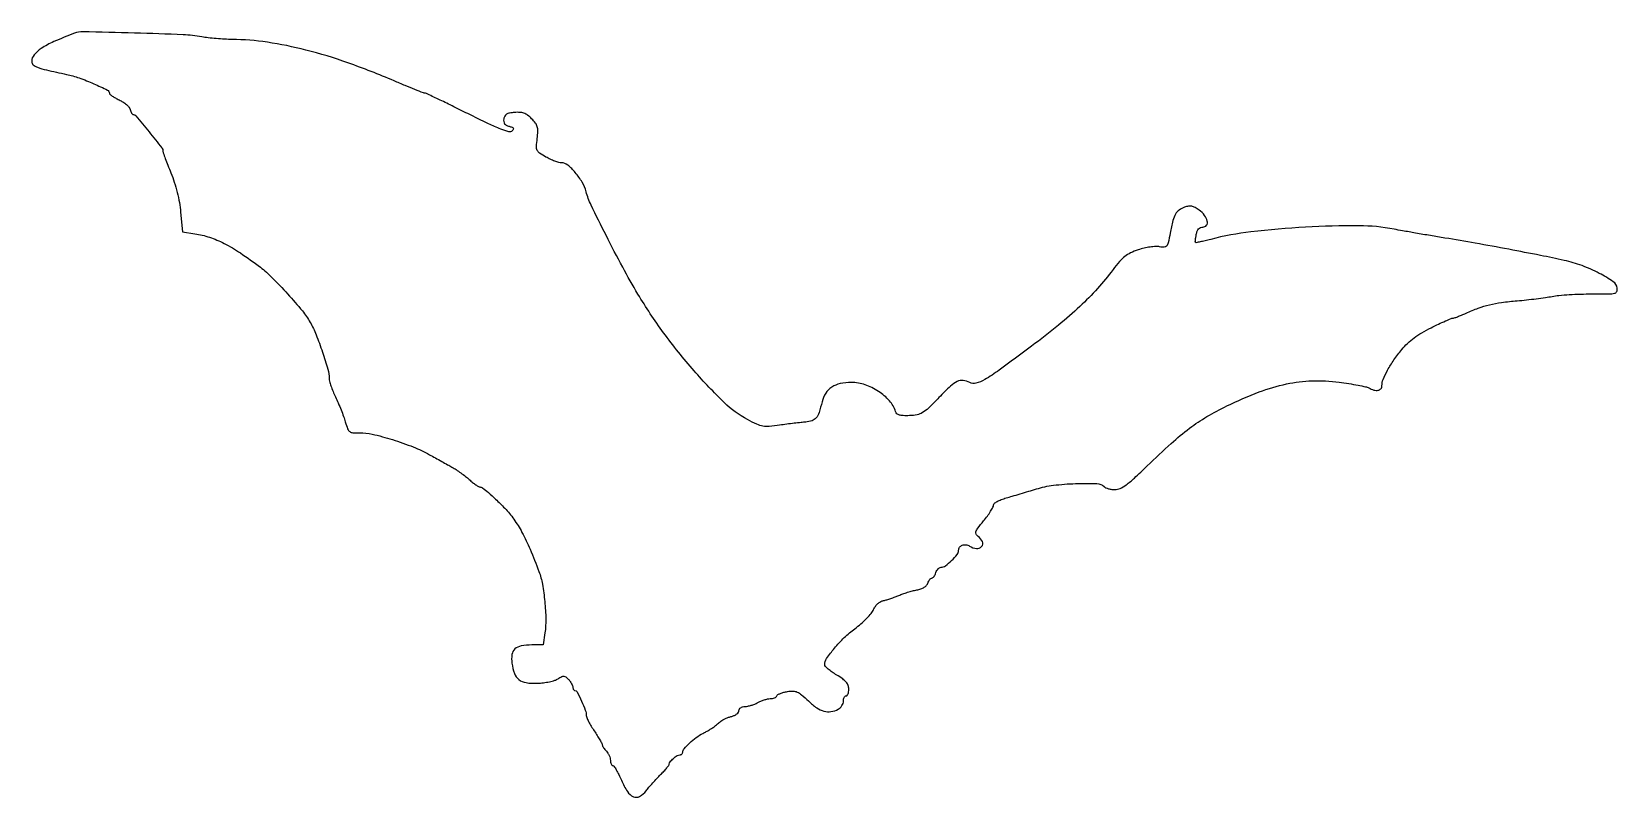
# Model space of a CAD drawing. Extents: x 0 to 592, y 0 to 286.
import ezdxf

# ---------------------------------------------------------------- set-up
doc = ezdxf.new("R2010")
doc.units = 0

msp = doc.modelspace()

# ---------------------------------------------------------------- linework, layer by layer
msp.add_lwpolyline([(16, 285.417723, 0.012097), (8.274127, 282.241483, 0.042236), (3.544651, 279.665932, 0.072496), (0.885417, 277.296519, 0.176352), (0, 274.86423, 0.217258), (0.563163, 273.62934, 0.089704), (2.179196, 272.669118, 0.032882), (5.492897, 271.67498, 0.00389), (13, 270.012446, -0.032229), (17.70099, 268.688107, -0.018623), (23.167408, 266.528325, -0.01005), (28.264457, 264.16837, -0.286765), (29, 262.991348, 0.225757), (29.18389, 262.604832, 0.020455), (30.063637, 261.947422, 0.023375), (31.233689, 261.223432, 0.016076), (32.62089, 260.509658, -0.033981), (34.043085, 259.71227, -0.035396), (35.323768, 258.739295, -0.037818), (36.299283, 257.742747, -0.111295), (36.737522, 256.895716, 0.032663), (36.97892, 256.169902, 0.044486), (37.294417, 255.556867, 0.052049), (37.632497, 255.128566, 0.20234), (37.937188, 255, -0.224243), (38.917087, 254.53726, -0.002362), (43.795214, 248.550325, -0.002894), (48.548493, 242.589747, -0.167295), (49.003429, 241.286602, 0.084644), (49.098814, 240.741536, 0.002634), (49.873883, 238.600945, 0.005083), (50.829382, 236.084076, 0.003491), (51.961861, 233.24853, -0.019579), (53.231058, 229.747715, -0.01653), (54.303324, 225.955982, -0.016682), (55.112062, 222.14625, -0.021365), (55.587834, 218.592669), (56.258802, 211.188278), (60.879401, 210.511496, -0.04382), (66.361659, 209.21038, -0.037845), (71.821613, 206.925989, -0.030077), (77.907921, 203.343153, -0.013861), (85.393793, 198, -0.035897), (89.683075, 194.242644, -0.01142), (95.518665, 188.06342, -0.011008), (101.016944, 181.691754, -0.043814), (103.93985, 177.440936, -0.033497), (106.152626, 172.834545, -0.013948), (108.537984, 166.359359, -0.012142), (110.512982, 159.992363, -0.069235), (111, 156.4921, 0.070974), (111.142351, 155.494321, 0.013232), (111.707864, 153.728207, 0.013936), (112.487228, 151.683855, 0.012332), (113.40975, 149.599913, -0.010002), (114.423173, 147.339147, -0.007032), (115.476181, 144.757945, -0.007099), (116.414459, 142.258223, -0.014747), (117.060504, 140.278196, 0.017814), (117.933009, 137.658696, 0.141615), (118.685697, 136.644602, 0.151868), (119.839604, 136.224053, 0.021424), (122.400754, 136.210682, -0.068558), (127.107444, 135.741858, -0.016774), (134.63289, 133.661346, -0.017985), (142.414814, 130.915275, -0.032874), (148.5, 128.043604, -0.00014), (150.661404, 126.843306, -0.000107), (153.022952, 125.530338, -0.000108), (155.23237, 124.300706, -0.000257), (156.876005, 123.384384, -0.017982), (158.392429, 122.464943, -0.010088), (160.17001, 121.245725, -0.010056), (161.918194, 119.940112, -0.016141), (163.348866, 118.75, 0.011384), (164.590867, 117.696686, 0.015477), (165.760948, 116.807812, 0.012332), (166.762383, 116.13141, 0.143316), (167.21143, 116, -0.160013), (168.315657, 115.637333, -0.017256), (170.45229, 113.947426, -0.017152), (173.178094, 111.468556, -0.007768), (176.582527, 108.047556, -0.038652), (179.951612, 103.966885, -0.029533), (182.99789, 99.040993, -0.023499), (186.017378, 92.755163, -0.011225), (189.329302, 84.423931, -0.045179), (190.617592, 79.688614, -0.0195), (191.50712, 73.204723, -0.019554), (191.890632, 66.627277, -0.042022), (191.561725, 61.563046), (190.877454, 57), (186.629857, 57, 0.043948), (182.684565, 56.652552, 0.143543), (180.361175, 55.499061, 0.171694), (179.267506, 53.422542, 0.069619), (179.249083, 50.179612, 0.055194), (180.193528, 46.3797, 0.138634), (181.858779, 44.09286, 0.130194), (184.550664, 42.932613, 0.046102), (188.774898, 42.696293, 0.02325), (191.015395, 42.882105, 0.021984), (193.271745, 43.276851, 0.022555), (195.235605, 43.804035, 0.068275), (196.483169, 44.397015, -0.024181), (197.853754, 45.203174, -0.139297), (198.669089, 45.373995, -0.158531), (199.396753, 45.079354, -0.034026), (200.389609, 44.121981, -0.029449), (201.00592, 43.354651, -0.029563), (201.526948, 42.521178, -0.030942), (201.891366, 41.742503, -0.094241), (202, 41.171259, 0.063397), (202.057009, 40.723442, 0.081378), (202.224454, 40.344057, 0.098407), (202.472698, 40.090204, 0.151235), (202.7641, 40, -0.283528), (203.574469, 39.500307, -0.010142), (205.216553, 36.060669, -0.016427), (206.641699, 32.615886, -0.090098), (207, 30.643621, 0.10558), (207.163416, 29.878355, 0.014531), (207.875905, 28.402726, 0.016142), (208.840068, 26.683737, 0.013024), (209.981803, 24.900481, -0.007779), (211.125333, 23.155015, -0.010742), (212.093046, 21.551347, -0.007583), (212.847297, 20.191119, -0.117785), (212.981803, 19.678571, 0.111755), (213.085154, 19.264737, 0.027971), (213.43528, 18.657813, 0.027166), (213.924518, 17.991712, 0.024401), (214.5, 17.357143, -0.054664), (215.074273, 16.641413, -0.038656), (215.559375, 15.73125, -0.039128), (215.890877, 14.776513, -0.064082), (216, 13.928571, 0.043499), (216.064352, 13.19028, 0.063249), (216.257452, 12.566518, 0.082931), (216.541409, 12.144276, 0.20617), (216.876431, 12, -0.250547), (217.325874, 11.759703, -0.014162), (218.192647, 10.378718, -0.01898), (219.153356, 8.595751, -0.012532), (220.126431, 6.480742, 0.039879), (222.35849, 2.253997, 0.151592), (224.606881, 0.343504, 0.233816), (226.916252, 0.472835, 0.099334), (229.322741, 2.555308, -0.012231), (230.387284, 3.861292, -0.005847), (231.815118, 5.489088, -0.005792), (233.346595, 7.155167, -0.008213), (234.75, 8.598602, 0.009421), (235.995125, 9.885445, 0.013504), (237.045313, 11.075425, 0.009308), (237.8657, 12.095226, 0.166215), (238, 12.488058, -0.175297), (238.329357, 13.398616, -0.036816), (239.524725, 14.636974, -0.037703), (240.905129, 15.695304, -0.145698), (241.928571, 16, 0.087854), (242.337666, 16.07244, 0.094595), (242.685268, 16.280398, 0.100073), (242.917793, 16.590403, 0.111475), (243, 16.954545, -0.181203), (243.491627, 18.266571, -0.025932), (245.521647, 20.36478, -0.02961), (248.042519, 22.448995, -0.039928), (250.561833, 24, 0.009021), (251.775848, 24.647654, 0.008427), (252.993907, 25.353125, 0.008432), (254.054272, 26.015977, 0.02825), (254.715296, 26.5, 0.000096), (255.275569, 26.961198, 0.000053), (255.960851, 27.525638, 0.000052), (256.655903, 28.098372, 0.000084), (257.248897, 28.587279, -0.049588), (257.942774, 29.052431, -0.019565), (258.977891, 29.555441, -0.019136), (260.146927, 30.015533, -0.022698), (261.2836, 30.356331, 0.048323), (262.32279, 30.726828, 0.058405), (263.202058, 31.272862, 0.068847), (263.801197, 31.90208, 0.157134), (264, 32.519052, -0.140076), (264.167774, 33.106168, -0.105662), (264.635806, 33.591526, -0.085729), (265.358059, 33.915787, -0.058868), (266.25, 34.035435, 0.047186), (267.290998, 34.150462, 0.023687), (268.573438, 34.480268, 0.023286), (269.878189, 34.95011, 0.031787), (271, 35.5, -0.03074), (272.115812, 36.049847, -0.023077), (273.402083, 36.519732, -0.023522), (274.65808, 36.849911, -0.048457), (275.666667, 36.964565, 0.043899), (276.520881, 37.053807, 0.051978), (277.2971, 37.290266, 0.060021), (277.888487, 37.628448, 0.153613), (278.174525, 38.023576, -0.182739), (278.526441, 38.455888, -0.034101), (279.460017, 38.91598, -0.032535), (280.68503, 39.328297, -0.024692), (282.071547, 39.624185, -0.045102), (284.184599, 39.773897, -0.101282), (285.745897, 39.422653, -0.071276), (287.365266, 38.395002, -0.014407), (289.895287, 36.100608, 0.037559), (293.004353, 33.532882, 0.087072), (295.73054, 32.244328, 0.108401), (298.341104, 32.108795, 0.08201), (301.065741, 33.035184, 0.070544), (301.805512, 33.577117, 0.056312), (302.431812, 34.343447, 0.057675), (302.856861, 35.20687, 0.085768), (303, 36.035184, -0.048922), (303.073747, 36.787094, -0.068922), (303.29375, 37.422835, -0.089104), (303.618175, 37.850907, -0.188314), (304, 38, 0.228033), (304.382996, 38.184253, 0.074351), (304.70625, 38.741607, 0.056615), (304.926905, 39.557814, 0.037748), (305, 40.524619, 0.090753), (304.751096, 41.884649, 0.087042), (304.035229, 43.090719, 0.059558), (302.703759, 44.312607, 0.020043), (300.5, 45.767337, -0.016789), (298.776311, 46.889136, -0.023494), (297.321875, 48.012118, -0.021159), (296.237501, 49.015841, -0.197949), (296, 49.592238, -0.149795), (296.721828, 51.947557, -0.024983), (299.599409, 55.774654, -0.027427), (303.308367, 59.759866, -0.032546), (307.235912, 63.077248, 0.019652), (309.524402, 64.91129, 0.019741), (311.658225, 66.916689, 0.020007), (313.374745, 68.80823, 0.071001), (314.235912, 70.196716, -0.051861), (314.923736, 71.406375, -0.053804), (315.838403, 72.432253, -0.056954), (316.894398, 73.188301, -0.075584), (318, 73.600277, 0.020186), (319.180922, 73.897005, 0.009341), (320.690726, 74.372691, 0.009236), (322.260812, 74.932283, 0.012685), (323.649281, 75.496883, -0.018526), (325.112511, 76.072061, -0.010517), (326.921157, 76.664314, -0.010491), (328.770875, 77.185086, -0.017004), (330.365186, 77.540687, 0.036338), (331.900411, 77.94595, 0.055253), (333.146719, 78.534402, 0.066999), (334.04295, 79.267066, 0.111547), (334.533292, 80.104895, -0.03888), (334.827238, 80.83018, -0.049009), (335.212249, 81.443313, -0.057267), (335.625401, 81.866789, -0.172514), (336, 82, 0.178642), (336.376717, 82.139032, 0.055102), (336.79753, 82.5875, 0.047252), (337.193373, 83.23449, 0.036842), (337.5, 84, -0.054672), (337.83843, 84.764882, -0.059958), (338.326246, 85.4125, -0.068029), (338.882195, 85.852592, -0.134236), (339.421365, 86, 0.160785), (341.041021, 86.534653, 0.032427), (343.386761, 88.520536, 0.032084), (345.452803, 90.786377, 0.170412), (346, 92.345262, -0.15809), (346.373574, 93.497257, -0.144892), (347.364027, 94.259382, -0.126291), (348.727686, 94.419404, -0.107898), (350.090684, 93.922793, 0.114618), (352.659466, 93.025297, 0.242917), (354.572226, 93.764359, 0.292502), (354.857737, 95.575518, 0.132429), (353.289697, 97.530119, -0.105999), (352.512971, 98.401172, -0.215812), (352.430564, 99.295345, -0.08057), (353.11665, 100.569341, -0.007922), (355.289697, 103.308658, 0.013624), (356.710512, 105.142277, 0.017488), (357.910099, 106.907008, 0.01545), (358.802148, 108.425523, 0.125717), (359, 109.199982, -0.225316), (359.295211, 109.821829, -0.042185), (360.364724, 110.553549, -0.036935), (361.891396, 111.275749, -0.023797), (363.75, 111.892577, 0.002865), (366.028382, 112.544243, 0.001287), (369.014063, 113.425095, 0.001274), (372.16412, 114.372006, 0.001734), (375, 115.243113, -0.04493), (381.356258, 116.609168, -0.021844), (389.642749, 117.258611, -0.015519), (397.565839, 117.286315, -0.191765), (400.283452, 116.116548, 0.094443), (400.91517, 115.687079, 0.034967), (401.934083, 115.327986, 0.033134), (403.129288, 115.082362, 0.034124), (404.334702, 115, 0.111084), (406.250959, 115.431049, 0.047849), (408.512345, 116.780898, 0.027725), (411.576308, 119.305609, 0.006577), (416.384702, 123.855616, -0.008915), (425.331232, 132.242468, -0.022498), (432.211372, 137.924413, -0.027591), (438.676527, 142.254577, -0.021585), (446.123091, 146.243875, -0.020816), (458.211106, 151.455052, -0.039193), (468.397974, 154.462328, -0.044883), (477.940626, 155.603355, -0.039232), (487.982959, 155.109637, -0.007082), (491.67705, 154.582607, -0.008915), (495.080424, 153.985408, -0.007363), (497.906507, 153.394095, -0.067706), (499.078161, 152.958169, 0.051702), (501.004349, 152.17071, 0.113461), (502.584786, 152.077649, 0.18125), (503.598846, 152.666026, 0.173315), (504, 153.788558, -0.097646), (504.467937, 156.161809, -0.027875), (506.091678, 159.565831, -0.02591), (508.465927, 163.415584, -0.020512), (511.408012, 167.322436, -0.032593), (513.52038, 169.582479, -0.028637), (515.997901, 171.655488, -0.026183), (518.912707, 173.594998, -0.018964), (522.341939, 175.454381, -0.004539), (525.155297, 176.812851, -0.006555), (527.668805, 177.958474, -0.003654), (529.803344, 178.87921, -0.100317), (530.399327, 179, 0.082224), (530.943691, 179.090129, 0.007667), (532.229139, 179.549896, 0.009689), (533.752239, 180.15507, 0.007464), (535.390469, 180.871987, -0.018959), (539.969732, 182.751767, -0.02845), (544.102615, 184.006368, -0.025844), (548.632773, 184.859596, -0.01249), (554.5, 185.504678, 0.005727), (557.929152, 185.834825, 0.004569), (561.61875, 186.26689, 0.00462), (565.028022, 186.72979, 0.01162), (567.5, 187.147586, -0.024536), (570.0799, 187.515382, -0.007999), (573.916137, 187.809615, -0.00795), (578.1942, 188.000758, -0.008882), (582.320892, 188.046096, 0.003226), (588.704101, 188.044012, 0.054605), (590.792226, 188.28569, 0.229655), (591.630534, 188.957808, 0.147598), (591.820892, 190.213706, 0.210239), (590.316023, 192.629571, 0.029202), (585.135148, 195.741275, 0.031901), (578.678778, 198.614476, 0.034153), (572.053255, 200.567427, 0.005696), (563.162218, 202.434376, 0.002512), (551.367842, 204.709503, 0.002487), (538.847563, 206.995063, 0.003358), (527.5, 208.929762, -0.001231), (522.08283, 209.829666, -0.001157), (516.55625, 210.774888, -0.00115), (511.659318, 211.635687, -0.003996), (508.5, 212.224624, 0.047651), (495.446121, 213.495619, 0.014341), (475.482869, 212.959463, 0.014836), (455.118316, 211.220166, 0.034559), (440.074358, 208.420998, -0.004883), (437.977485, 207.900547, -0.007773), (436.173158, 207.500896, -0.002757), (434.626453, 207.192324, -0.251942), (434.412663, 207.258975, -0.212506), (434.338673, 207.457839, -0.008701), (434.40113, 208.237011, -0.013856), (434.519559, 209.178734, -0.009244), (434.704882, 210.25, -0.044652), (435.057224, 211.479784, -0.091704), (435.580083, 212.330349, -0.113686), (436.287946, 212.825432, -0.096277), (437.186128, 213, 0.243129), (438.506586, 213.682421, 0.212916), (438.813752, 215.219616, 0.111854), (437.792826, 217.359674, 0.06593), (435.752012, 219.343423, 0.031154), (434.245905, 220.324292, 0.078619), (433.024219, 220.781431, 0.088551), (431.811299, 220.811155, 0.04758), (430.355596, 220.443749, 0.069466), (428.278052, 219.359453, 0.111027), (426.948853, 217.873925, 0.066908), (425.986528, 215.430232, 0.012987), (424.969976, 210.787618, -0.007955), (424.209427, 207.138824, -0.108815), (423.637877, 205.919029, -0.231317), (422.754288, 205.479935, -0.051034), (421.020786, 205.645843, 0.062608), (419.567829, 205.751138, 0.022285), (417.492389, 205.548618, 0.021609), (415.198955, 205.119317, 0.02311), (413.002827, 204.500939, 0.030685), (410.154098, 203.356398, 0.055412), (408.018041, 202.034708, 0.048086), (406.035033, 200.146544, 0.017843), (403.615318, 197.142714, -0.022537), (397.810387, 190.073305, -0.02092), (391.252733, 183.369736, -0.018068), (383.30042, 176.417006, -0.010237), (373.206646, 168.553557, -0.002602), (361.113661, 159.621924, -0.02449), (355.720263, 156.073068, -0.064243), (352.470664, 154.681128, -0.194339), (350.122258, 154.93457, 0.08946), (347.643168, 155.736767, 0.147224), (345.483896, 155.393088, 0.07661), (342.943624, 153.643577, 0.012258), (338.647524, 149.388982, -0.008181), (334.719285, 145.434739, -0.055336), (332.545918, 143.741783, -0.089824), (330.51216, 142.94816, -0.03983), (327.639367, 142.62137, -0.016874), (325.304214, 142.621597, -0.063269), (323.859678, 142.855028, -0.111124), (322.969999, 143.35025, -0.134351), (322.452415, 144.149926, 0.105241), (320.180199, 148.145804, 0.06542), (316.086545, 151.688628, 0.063432), (311.05018, 154.159126, 0.082524), (305.990178, 155, 0.051309), (301.770451, 154.565838, 0.095068), (298.602458, 153.24647, 0.10715), (296.391198, 150.980244, 0.078941), (295.014696, 147.743322, -0.017557), (293.869457, 143.755211, -0.092341), (292.783774, 141.762724, -0.140976), (291.285686, 140.720982, -0.062001), (288.899151, 140.228084, 0.007965), (287.167314, 140.061741, 0.002661), (284.639771, 139.764644, 0.002647), (281.844229, 139.40592, 0.003018), (279.172409, 139.032256, -0.014723), (275.252221, 138.577274, -0.065335), (272.939211, 138.680006, -0.065015), (270.72565, 139.376198, -0.014491), (267.172409, 141.152359, -0.069475), (258.520729, 147.477015, -0.020826), (247.257421, 159.347123, -0.020862), (235.853554, 173.570735, -0.024354), (226.288279, 188, -0.010436), (220.611849, 198.010729, -0.006545), (214.373209, 209.939597, -0.004803), (208.804663, 221.202401, -0.046667), (206.950107, 226.185287, 0.066086), (205.465719, 229.745583, 0.044068), (202.912536, 233.359439, 0.04396), (200.061632, 236.178495, 0.174726), (197.782562, 237, -0.068253), (196.756129, 237.14077, -0.020076), (195.240246, 237.630923, -0.019755), (193.561389, 238.325708, -0.020039), (191.950777, 239.147821, -0.020241), (189.5923, 240.601975, -0.135243), (188.70322, 241.638549, -0.124148), (188.432196, 243.024855, -0.015981), (188.693976, 246.063922, 0.019274), (188.912704, 248.814883, 0.078721), (188.718775, 250.474587, 0.094015), (188.04052, 251.840414, 0.034264), (186.615282, 253.475627, 0.035572), (185.113501, 254.777682, 0.073242), (183.749316, 255.517543, 0.073127), (182.228342, 255.833361, 0.035365), (180.235928, 255.809526, 0.025146), (178.345593, 255.556725, 0.089818), (177.209441, 255.125983, 0.133808), (176.545326, 254.431744, 0.089097), (176.197531, 253.380352, 0.069342), (176.194239, 252.376495, 0.124435), (176.500189, 251.616633, 0.116065), (177.149366, 251.05941, 0.05567), (178.180284, 250.663106, -0.026451), (179.279668, 250.312556, -0.164403), (179.730603, 249.942312, -0.272074), (179.742392, 249.491864, -0.070184), (179.287323, 248.887323, -0.271215), (178.1027, 248.577623, -0.02504), (175.111647, 249.582284, -0.018266), (170.505564, 251.587771, -0.004082), (162.804569, 255.358596, 0.001874), (156.883323, 258.290438, 0.002946), (151.772709, 260.759843, 0.000767), (147.299926, 262.88022, 0.112079), (146.740823, 263.004027, -0.095316), (146.190831, 263.106812, -0.001346), (143.049537, 264.352407, -0.003691), (139.412178, 265.837285, -0.002417), (135.240823, 267.599912, 0.015972), (118.055673, 274.318658, 0.02258), (102.338196, 279.104944, 0.025377), (87.954859, 282.016163, 0.034892), (74.808447, 283.059611, -0.011314), (72.028309, 283.14882, -0.007793), (68.884356, 283.370177, -0.007861), (65.864918, 283.678011, -0.015868), (63.5, 284.033149, 0.035019), (56.542971, 284.807025, 0.002908), (38.368044, 285.442617, 0.001338), (19.097369, 285.952713, 0.097721)], format="xyb", close=True)

doc.saveas('drawing.dxf')
